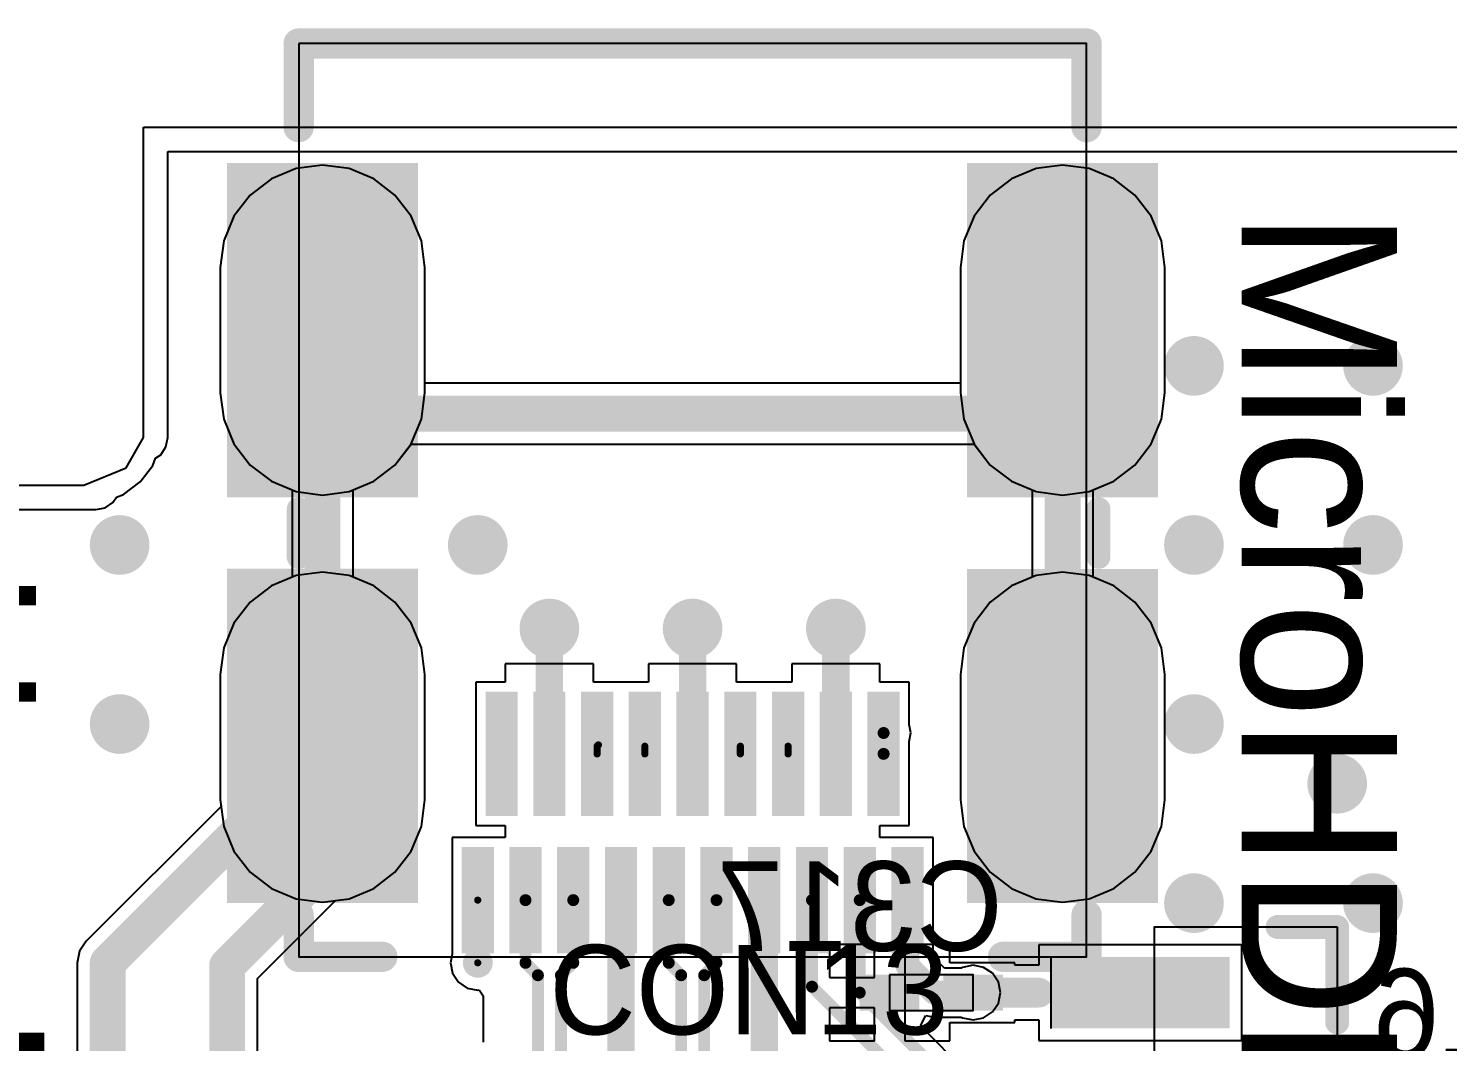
# Model space of a CAD drawing. Header units: millimetres. Extents: x 15 to 122, y 23 to 96.
# Drawn here: x 41.24 to 53.13, y 87.34 to 95.83 of the extents above; entities that cross this region are included whole.
import ezdxf

# ---------------------------------------------------------------- set-up
doc = ezdxf.new("R2010")
doc.units = ezdxf.units.MM
for name, color, linetype in [('Bottom Modules', 3, 'Continuous'), ('BottomLayer', 5, 'Continuous'), ('BottomOverlay', 54, 'Continuous'), ('BottomPaste', 16, 'Continuous'), ('TopLayer', 1, 'Continuous'), ('TopOverlay', 2, 'Continuous'), ('TopPaste', 8, 'Continuous'), ('TopSolder', 216, 'Continuous'), ('Upper Modules', 80, 'Continuous')]:
    doc.layers.add(name, color=color, linetype=linetype)
doc.styles.get("Standard").update_dxf_attribs({"font": 'ARExthalf2.shx', "width": 0.1})

msp = doc.modelspace()

# ---------------------------------------------------------------- linework, layer by layer
at = {"layer": 'Bottom Modules'}
msp.add_line((49.8, 88.05), (49.8, 87.45), dxfattribs=at)
for points in [[(52.2, 88.3), (52.2, 85.3), (50.669, 85.3), (50.669, 88.3)], [(48.45, 87.9), (48.45, 87.6), (49.15, 87.6), (49.15, 87.9)]]:
    msp.add_lwpolyline(points, close=True, dxfattribs=at)
at = {"layer": 'BottomLayer'}
for p, q in [((42.404, 92.4), (42.404, 94.796)), ((42.404, 94.796), (86.496, 94.796)), ((43.478, 94.653), (43.271, 94.567)), ((43.7, 94.682), (43.478, 94.653)), ((43.922, 94.653), (43.7, 94.682)), ((44.129, 94.567), (43.922, 94.653)), ((49.678, 94.653), (49.471, 94.567)), ((49.9, 94.682), (49.678, 94.653)), ((50.122, 94.653), (49.9, 94.682)), ((50.329, 94.567), (50.122, 94.653)), ((43.271, 94.567), (43.094, 94.431)), ((44.306, 94.431), (44.129, 94.567)), ((49.471, 94.567), (49.294, 94.431)), ((50.506, 94.431), (50.329, 94.567)), ((43.094, 94.431), (42.958, 94.254)), ((44.442, 94.254), (44.306, 94.431)), ((49.294, 94.431), (49.158, 94.254)), ((50.642, 94.254), (50.506, 94.431)), ((42.958, 94.254), (42.872, 94.047)), ((44.528, 94.047), (44.442, 94.254)), ((49.158, 94.254), (49.072, 94.047)), ((50.728, 94.047), (50.642, 94.254)), ((42.872, 94.047), (42.843, 93.825)), ((44.557, 93.825), (44.528, 94.047)), ((49.072, 94.047), (49.043, 93.825)), ((50.757, 93.825), (50.728, 94.047)), ((42.843, 93.825), (42.843, 92.775)), ((44.557, 92.855), (44.557, 93.825)), ((49.043, 93.825), (49.043, 92.855)), ((50.757, 92.775), (50.757, 93.825)), ((42.843, 92.775), (42.872, 92.553)), ((49.043, 92.855), (44.557, 92.855)), ((50.728, 92.553), (50.757, 92.775)), ((42.872, 92.553), (42.958, 92.346)), ((50.642, 92.346), (50.728, 92.553)), ((42.388, 92.322), (42.404, 92.4)), ((42.344, 92.256), (42.388, 92.322)), ((42.958, 92.346), (43.094, 92.169)), ((44.306, 92.169), (44.442, 92.345)), ((44.442, 92.345), (49.158, 92.345)), ((49.158, 92.345), (49.294, 92.169)), ((50.506, 92.169), (50.642, 92.346)), ((42.171, 92.029), (42.277, 92.167)), ((42.277, 92.167), (42.301, 92.227)), ((42.301, 92.227), (42.344, 92.256)), ((43.094, 92.169), (43.271, 92.033)), ((44.129, 92.033), (44.306, 92.169)), ((49.294, 92.169), (49.471, 92.033)), ((50.329, 92.033), (50.506, 92.169)), ((42.033, 91.923), (42.171, 92.029)), ((43.271, 92.033), (43.445, 91.961)), ((43.955, 91.961), (44.129, 92.033)), ((49.471, 92.033), (49.645, 91.961)), ((50.155, 91.961), (50.329, 92.033)), ((41.973, 91.899), (42.033, 91.923)), ((43.445, 91.961), (43.445, 91.229)), ((43.955, 91.229), (43.955, 91.961)), ((49.645, 91.961), (49.645, 91.229)), ((50.155, 91.229), (50.155, 91.961)), ((40.7, 91.796), (41.8, 91.796)), ((41.8, 91.796), (41.878, 91.812)), ((41.878, 91.812), (41.944, 91.856)), ((41.944, 91.856), (41.973, 91.899)), ((43.445, 91.229), (43.271, 91.157)), ((44.129, 91.157), (43.955, 91.229)), ((49.645, 91.229), (49.471, 91.157)), ((50.329, 91.157), (50.155, 91.229)), ((43.271, 91.157), (43.094, 91.021)), ((44.306, 91.021), (44.129, 91.157)), ((49.471, 91.157), (49.294, 91.021)), ((50.506, 91.021), (50.329, 91.157)), ((43.094, 91.021), (42.958, 90.844)), ((44.442, 90.844), (44.306, 91.021)), ((49.294, 91.021), (49.158, 90.844)), ((50.642, 90.844), (50.506, 91.021)), ((42.958, 90.844), (42.872, 90.637)), ((44.528, 90.637), (44.442, 90.844)), ((49.158, 90.844), (49.072, 90.637)), ((50.728, 90.637), (50.642, 90.844)), ((42.872, 90.637), (42.843, 90.415)), ((44.557, 90.415), (44.528, 90.637)), ((49.072, 90.637), (49.043, 90.415)), ((50.757, 90.415), (50.728, 90.637)), ((42.843, 90.415), (42.843, 89.365)), ((44.557, 89.365), (44.557, 90.415)), ((49.043, 90.415), (49.043, 89.365)), ((50.757, 89.365), (50.757, 90.415)), ((42.843, 89.365), (42.872, 89.143)), ((44.528, 89.143), (44.557, 89.365)), ((49.043, 89.365), (49.072, 89.143)), ((50.728, 89.143), (50.757, 89.365)), ((42.872, 89.143), (42.958, 88.936)), ((44.442, 88.936), (44.528, 89.143)), ((49.072, 89.143), (49.158, 88.936)), ((50.642, 88.936), (50.728, 89.143)), ((42.958, 88.936), (43.094, 88.759)), ((44.306, 88.759), (44.442, 88.936)), ((49.158, 88.936), (49.294, 88.759)), ((50.506, 88.759), (50.642, 88.936)), ((43.094, 88.759), (43.271, 88.623)), ((44.129, 88.623), (44.306, 88.759)), ((49.294, 88.759), (49.471, 88.623)), ((50.329, 88.623), (50.506, 88.759)), ((43.271, 88.623), (43.478, 88.537)), ((43.922, 88.537), (44.129, 88.623)), ((49.471, 88.623), (49.678, 88.537)), ((50.122, 88.537), (50.329, 88.623)), ((43.478, 88.537), (43.7, 88.508)), ((43.7, 88.508), (43.922, 88.537)), ((49.678, 88.537), (49.9, 88.508)), ((49.9, 88.508), (50.122, 88.537)), ((48.323, 88.154), (47.946, 88.154)), ((47.946, 88.154), (47.946, 87.877)), ((48.323, 87.877), (48.323, 88.154)), ((48.954, 88.154), (48.577, 88.154)), ((48.577, 88.154), (48.577, 87.75)), ((48.954, 88), (48.954, 88.154)), ((51.4, 88.15), (49.7, 88.15)), ((49.7, 88.15), (49.7, 87.979)), ((51.4, 87.35), (51.4, 88.15)), ((49.5, 88), (48.954, 88)), ((49.5, 87.979), (49.5, 88)), ((47.946, 87.877), (48.323, 87.877)), ((49.7, 87.979), (49.5, 87.979)), ((49.7, 87.979), (49.7, 87.979)), ((48.577, 87.75), (48.577, 87.346)), ((48.323, 87.623), (47.946, 87.623)), ((47.946, 87.623), (47.946, 87.346)), ((48.323, 87.346), (48.323, 87.623)), ((49.5, 87.5), (49.5, 87.521)), ((49.5, 87.521), (49.7, 87.521)), ((49.7, 87.521), (49.7, 87.521)), ((49.7, 87.521), (49.7, 87.35)), ((48.954, 87.346), (48.954, 87.5)), ((48.954, 87.5), (49.5, 87.5)), ((47.946, 87.346), (48.323, 87.346)), ((48.577, 87.346), (48.954, 87.346)), ((49.7, 87.35), (51.4, 87.35))]:
    msp.add_line(p, q, dxfattribs=at)
for points, const_width in [([(43.7, 92.775), (43.7, 93.825)], 1.5), ([(49.9, 92.775), (49.9, 93.825)], 1.5), ([(43.7, 92.6), (49.9, 92.6)], 0.3), ([(43.7, 89.89), (43.7, 92.6)], 0.3), ([(49.9, 89.89), (49.9, 92.6)], 0.3), ([(43.7, 89.365), (43.7, 90.415)], 1.5), ([(49.9, 89.365), (49.9, 90.415)], 1.5), ([(43.7, 89.19), (43.7, 89.89)], 0.3), ([(49.9, 89.19), (49.9, 89.89)], 0.3), ([(49.15, 87.75), (49.7, 87.75)], 0.25)]:
    msp.add_lwpolyline(points, dxfattribs=dict(at, const_width=const_width))
for points, const_width in [([(43.325, 93.825, 1), (44.075, 93.825, 1)], 0.75), ([(49.525, 93.825, 1), (50.275, 93.825, 1)], 0.75), ([(43.325, 92.775, 1), (44.075, 92.775, 1)], 0.75), ([(49.525, 92.775, 1), (50.275, 92.775, 1)], 0.75), ([(50.875, 93, 1), (51.125, 93, 1)], 0.25), ([(52.375, 93, 1), (52.625, 93, 1)], 0.25), ([(43.625, 92.6, 1), (43.775, 92.6, 1)], 0.15), ([(43.625, 92.6, 1), (43.775, 92.6, 1)], 0.15), ([(49.825, 92.6, 1), (49.975, 92.6, 1)], 0.15), ([(49.825, 92.6, 1), (49.975, 92.6, 1)], 0.15), ([(41.875, 91.5, 1), (42.125, 91.5, 1)], 0.25), ([(44.875, 91.5, 1), (45.125, 91.5, 1)], 0.25), ([(50.875, 91.5, 1), (51.125, 91.5, 1)], 0.25), ([(52.375, 91.5, 1), (52.625, 91.5, 1)], 0.25), ([(43.325, 90.415, 1), (44.075, 90.415, 1)], 0.75), ([(49.525, 90.415, 1), (50.275, 90.415, 1)], 0.75), ([(45.475, 90.8, 1), (45.725, 90.8, 1)], 0.25), ([(46.675, 90.8, 1), (46.925, 90.8, 1)], 0.25), ([(47.875, 90.8, 1), (48.125, 90.8, 1)], 0.25), ([(41.875, 90, 1), (42.125, 90, 1)], 0.25), ([(50.875, 90, 1), (51.125, 90, 1)], 0.25), ([(43.325, 89.365, 1), (44.075, 89.365, 1)], 0.75), ([(43.625, 89.89, 1), (43.775, 89.89, 1)], 0.15), ([(43.625, 89.89, 1), (43.775, 89.89, 1)], 0.15), ([(49.525, 89.365, 1), (50.275, 89.365, 1)], 0.75), ([(49.825, 89.89, 1), (49.975, 89.89, 1)], 0.15), ([(49.825, 89.89, 1), (49.975, 89.89, 1)], 0.15), ([(52.075, 89.5, 1), (52.325, 89.5, 1)], 0.25), ([(43.625, 89.19, 1), (43.775, 89.19, 1)], 0.15), ([(49.825, 89.19, 1), (49.975, 89.19, 1)], 0.15), ([(50.875, 88.5, 1), (51.125, 88.5, 1)], 0.25), ([(52.375, 88.5, 1), (52.625, 88.5, 1)], 0.25), ([(48.388, 87.75, 1), (48.512, 87.75, 1)], 0.125), ([(49.088, 87.75, 1), (49.212, 87.75, 1)], 0.125), ([(49.638, 87.75, 1), (49.762, 87.75, 1)], 0.125), ([(49.638, 87.75, 1), (49.762, 87.75, 1)], 0.125)]:
    msp.add_lwpolyline(points, format="xyb", close=True, dxfattribs=dict(at, const_width=const_width))
for points in [[(49.8, 88.05), (49.8, 87.45), (51.3, 88.05), (51.3, 87.45)], [(48.7, 87.6), (48.7, 87.9), (48.2, 87.6), (48.2, 87.9)], [(49.4, 87.6), (49.4, 87.9), (48.9, 87.6), (48.9, 87.9)]]:
    msp.add_solid(points, dxfattribs=at)
at = {"layer": 'BottomOverlay', "const_width": 0.2}
for points in [[(51.7, 88.3), (52.2, 88.3)], [(52.2, 87.5), (52.2, 88.3)]]:
    msp.add_lwpolyline(points, dxfattribs=at)
at = {"layer": 'BottomOverlay', "const_width": 0.1}
for points in [[(51.65, 88.3, 1), (51.75, 88.3, 1)], [(52.15, 88.3, 1), (52.25, 88.3, 1)], [(52.15, 88.3, 1), (52.25, 88.3, 1)], [(52.15, 87.5, 1), (52.25, 87.5, 1)]]:
    msp.add_lwpolyline(points, format="xyb", close=True, dxfattribs=at)
at = {"layer": 'BottomPaste'}
for points in [[(49.8, 88.05), (49.8, 87.45), (51.3, 88.05), (51.3, 87.45)], [(49.8, 88.05), (49.8, 87.45), (51.3, 88.05), (51.3, 87.45)], [(48.7, 87.6), (48.7, 87.9), (48.2, 87.6), (48.2, 87.9)], [(48.7, 87.6), (48.7, 87.9), (48.2, 87.6), (48.2, 87.9)], [(49.4, 87.6), (49.4, 87.9), (48.9, 87.6), (48.9, 87.9)], [(49.4, 87.6), (49.4, 87.9), (48.9, 87.6), (48.9, 87.9)]]:
    msp.add_solid(points, dxfattribs=at)
at = {"layer": 'TopLayer'}
for p, q in [((42.404, 92.4), (42.404, 94.796)), ((42.404, 94.796), (86.496, 94.796)), ((43.478, 94.653), (43.271, 94.567)), ((43.7, 94.682), (43.478, 94.653)), ((43.922, 94.653), (43.7, 94.682)), ((44.129, 94.567), (43.922, 94.653)), ((49.678, 94.653), (49.471, 94.567)), ((49.9, 94.682), (49.678, 94.653)), ((50.122, 94.653), (49.9, 94.682)), ((50.329, 94.567), (50.122, 94.653)), ((43.271, 94.567), (43.094, 94.431)), ((44.306, 94.431), (44.129, 94.567)), ((49.471, 94.567), (49.294, 94.431)), ((50.506, 94.431), (50.329, 94.567)), ((43.094, 94.431), (42.958, 94.254)), ((44.442, 94.254), (44.306, 94.431)), ((49.294, 94.431), (49.158, 94.254)), ((50.642, 94.254), (50.506, 94.431)), ((42.958, 94.254), (42.872, 94.047)), ((44.528, 94.047), (44.442, 94.254)), ((49.158, 94.254), (49.072, 94.047)), ((50.728, 94.047), (50.642, 94.254)), ((42.872, 94.047), (42.843, 93.825)), ((44.557, 93.825), (44.528, 94.047)), ((49.072, 94.047), (49.043, 93.825)), ((50.757, 93.825), (50.728, 94.047)), ((42.843, 93.825), (42.843, 92.775)), ((44.557, 92.775), (44.557, 93.825)), ((49.043, 93.825), (49.043, 92.775)), ((50.757, 92.775), (50.757, 93.825)), ((42.843, 92.775), (42.872, 92.553)), ((44.528, 92.553), (44.557, 92.775)), ((49.043, 92.775), (49.072, 92.553)), ((50.728, 92.553), (50.757, 92.775)), ((42.872, 92.553), (42.958, 92.346)), ((44.442, 92.346), (44.528, 92.553)), ((49.072, 92.553), (49.158, 92.346)), ((50.642, 92.346), (50.728, 92.553)), ((42.388, 92.322), (42.404, 92.4)), ((42.344, 92.256), (42.388, 92.322)), ((42.958, 92.346), (43.094, 92.169)), ((44.306, 92.169), (44.442, 92.346)), ((49.158, 92.346), (49.294, 92.169)), ((50.506, 92.169), (50.642, 92.346)), ((42.171, 92.029), (42.277, 92.167)), ((42.277, 92.167), (42.301, 92.227)), ((42.301, 92.227), (42.344, 92.256)), ((43.094, 92.169), (43.271, 92.033)), ((44.129, 92.033), (44.306, 92.169)), ((49.294, 92.169), (49.471, 92.033)), ((50.329, 92.033), (50.506, 92.169)), ((42.033, 91.923), (42.171, 92.029)), ((43.271, 92.033), (43.478, 91.947)), ((43.922, 91.947), (44.129, 92.033)), ((49.471, 92.033), (49.678, 91.947)), ((50.122, 91.947), (50.329, 92.033)), ((41.973, 91.899), (42.033, 91.923)), ((43.478, 91.947), (43.7, 91.918)), ((43.7, 91.918), (43.922, 91.947)), ((49.678, 91.947), (49.9, 91.918)), ((49.9, 91.918), (50.122, 91.947)), ((40.7, 91.796), (41.8, 91.796)), ((41.8, 91.796), (41.878, 91.812)), ((41.878, 91.812), (41.944, 91.856)), ((41.944, 91.856), (41.973, 91.899)), ((43.478, 91.243), (43.271, 91.157)), ((43.7, 91.272), (43.478, 91.243)), ((43.922, 91.243), (43.7, 91.272)), ((44.129, 91.157), (43.922, 91.243)), ((49.678, 91.243), (49.471, 91.157)), ((49.9, 91.272), (49.678, 91.243)), ((50.122, 91.243), (49.9, 91.272)), ((50.329, 91.157), (50.122, 91.243)), ((43.271, 91.157), (43.094, 91.021)), ((44.306, 91.021), (44.129, 91.157)), ((49.471, 91.157), (49.294, 91.021)), ((50.506, 91.021), (50.329, 91.157)), ((43.094, 91.021), (42.958, 90.844)), ((44.442, 90.844), (44.306, 91.021)), ((49.294, 91.021), (49.158, 90.844)), ((50.642, 90.844), (50.506, 91.021)), ((42.958, 90.844), (42.872, 90.637)), ((44.528, 90.637), (44.442, 90.844)), ((49.158, 90.844), (49.072, 90.637)), ((50.728, 90.637), (50.642, 90.844)), ((42.872, 90.637), (42.843, 90.415)), ((44.557, 90.415), (44.528, 90.637)), ((49.072, 90.637), (49.043, 90.415)), ((50.757, 90.415), (50.728, 90.637)), ((45.969, 90.504), (45.231, 90.504)), ((45.231, 90.504), (45.231, 90.35)), ((45.969, 90.35), (45.969, 90.504)), ((47.169, 90.504), (46.431, 90.504)), ((46.431, 90.504), (46.431, 90.35)), ((47.169, 90.35), (47.169, 90.504)), ((48.369, 90.504), (47.631, 90.504)), ((47.631, 90.504), (47.631, 90.35)), ((48.369, 90.35), (48.369, 90.504)), ((42.843, 90.415), (42.843, 89.365)), ((44.557, 89.365), (44.557, 90.415)), ((49.043, 90.415), (49.043, 89.365)), ((50.757, 89.365), (50.757, 90.415)), ((45.231, 90.35), (44.985, 90.35)), ((44.985, 90.35), (44.985, 89.15)), ((46.431, 90.35), (45.969, 90.35)), ((47.631, 90.35), (47.169, 90.35)), ((48.615, 90.35), (48.369, 90.35)), ((48.615, 89.997), (48.615, 90.35)), ((48.629, 89.925), (48.615, 89.997)), ((48.615, 89.853), (48.629, 89.925)), ((48.615, 89.15), (48.615, 89.853)), ((42.85, 89.31), (41.72, 88.18)), ((42.843, 89.365), (42.85, 89.31)), ((44.528, 89.143), (44.557, 89.365)), ((49.043, 89.365), (49.072, 89.143)), ((50.728, 89.143), (50.757, 89.365)), ((44.442, 88.936), (44.528, 89.143)), ((44.985, 89.15), (45.231, 89.15)), ((45.231, 89.15), (45.231, 89.05)), ((48.369, 89.05), (48.369, 89.15)), ((48.369, 89.15), (48.615, 89.15)), ((49.072, 89.143), (49.158, 88.936)), ((50.642, 88.936), (50.728, 89.143)), ((44.306, 88.759), (44.442, 88.936)), ((45.231, 89.05), (44.785, 89.05)), ((44.785, 89.05), (44.785, 88.072)), ((48.815, 89.05), (48.369, 89.05)), ((48.815, 88.048), (48.815, 89.05)), ((49.158, 88.936), (49.294, 88.759)), ((50.506, 88.759), (50.642, 88.936)), ((44.129, 88.623), (44.306, 88.759)), ((49.294, 88.759), (49.471, 88.623)), ((50.329, 88.623), (50.506, 88.759)), ((43.922, 88.537), (44.129, 88.623)), ((49.471, 88.623), (49.678, 88.537)), ((50.122, 88.537), (50.329, 88.623)), ((43.155, 87.869), (43.807, 88.522)), ((43.807, 88.522), (43.922, 88.537)), ((49.678, 88.537), (49.9, 88.508)), ((49.9, 88.508), (50.122, 88.537)), ((41.72, 88.18), (41.665, 88.098)), ((41.665, 88.098), (41.645, 88)), ((41.645, 88), (41.645, 85.8)), ((44.785, 88.072), (44.771, 88)), ((44.771, 88), (44.788, 87.912)), ((48.909, 87.954), (48.815, 88.048)), ((43.155, 85.8), (43.155, 87.869)), ((44.788, 87.912), (44.838, 87.838)), ((49.05, 87.954), (48.909, 87.954)), ((49.062, 87.962), (49.05, 87.954)), ((49.15, 87.979), (49.062, 87.962)), ((49.238, 87.962), (49.15, 87.979)), ((49.312, 87.912), (49.238, 87.962)), ((49.362, 87.838), (49.312, 87.912)), ((44.838, 87.838), (44.912, 87.788)), ((44.912, 87.788), (45, 87.771)), ((45, 87.771), (45.011, 87.773)), ((45.011, 87.773), (45.045, 87.722)), ((49.379, 87.75), (49.362, 87.838)), ((49.362, 87.662), (49.379, 87.75)), ((45.045, 87.722), (45.045, 87.334)), ((49.312, 87.588), (49.362, 87.662)), ((48.708, 87.472), (48.755, 87.56)), ((48.755, 87.56), (48.825, 87.546)), ((48.825, 87.546), (48.825, 87.546)), ((48.825, 87.546), (49.05, 87.546)), ((49.05, 87.546), (49.062, 87.538)), ((49.062, 87.538), (49.15, 87.521)), ((49.15, 87.521), (49.238, 87.538)), ((49.238, 87.538), (49.312, 87.588)), ((49.092, 87.087), (48.708, 87.472))]:
    msp.add_line(p, q, dxfattribs=at)
for points, const_width in [([(43.7, 92.775), (43.7, 93.825)], 1.5), ([(49.9, 92.775), (49.9, 93.825)], 1.5), ([(43.7, 89.365), (43.7, 90.415)], 1.5), ([(49.9, 89.365), (49.9, 90.415)], 1.5), ([(45.6, 89.75), (45.6, 90.8)], 0.23), ([(46.8, 89.75), (46.8, 90.8)], 0.23), ([(48, 89.75), (48, 90.8)], 0.23), ([(48.4, 89.75), (48.4, 89.925)], 0.1), ([(46, 89.814), (46.011, 89.825)], 0.06), ([(46, 89.8), (46, 89.814)], 0.06), ([(46, 89.814), (46, 89.814)], 0.06), ([(46, 89.8), (46, 89.814)], 0.06), ([(46, 89.75), (46, 89.8)], 0.06), ([(46.4, 89.8), (46.4, 89.814)], 0.06), ([(46.4, 89.75), (46.4, 89.8)], 0.06), ([(47.2, 89.8), (47.2, 89.814)], 0.06), ([(47.2, 89.75), (47.2, 89.8)], 0.06), ([(47.6, 89.8), (47.6, 89.814)], 0.06), ([(47.6, 89.75), (47.6, 89.8)], 0.06), ([(41.9, 88), (43.09, 89.19)], 0.3), ([(43.09, 89.19), (43.7, 89.19)], 0.3), ([(43.7, 88.775), (43.7, 89.19)], 0.3), ([(42.9, 87.975), (43.7, 88.775)], 0.3), ([(46.2, 86.75), (46.2, 88.525)], 0.23), ([(47.4, 86.975), (47.4, 88.525)], 0.23), ([(48.6, 87.975), (48.6, 88.525)], 0.2), ([(45, 88), (45, 88.525)], 0.06), ([(45.4, 88), (45.4, 88.525)], 0.1), ([(45.8, 88), (45.8, 88.525)], 0.1), ([(46.6, 88), (46.6, 88.525)], 0.1), ([(47, 88), (47, 88.525)], 0.1), ([(47.8, 87.8), (47.8, 88.525)], 0.1), ([(48.2, 87.75), (48.2, 88.525)], 0.1), ([(41.9, 85.4), (41.9, 88)], 0.3), ([(42.9, 85.4), (42.9, 87.975)], 0.3), ([(45.4, 88), (45.504, 87.896)], 0.1), ([(45.697, 87.896), (45.8, 88)], 0.1), ([(46.6, 88), (46.704, 87.896)], 0.1), ([(46.897, 87.896), (47, 88)], 0.1), ([(48.6, 87.975), (48.825, 87.75)], 0.2), ([(45.504, 87.004), (45.504, 87.896)], 0.1), ([(45.697, 86.897), (45.697, 87.896)], 0.1), ([(46.704, 86.747), (46.704, 87.896)], 0.1), ([(46.897, 86.826), (46.897, 87.896)], 0.1), ([(47.8, 87.8), (48.85, 86.75)], 0.1), ([(48.2, 87.75), (49.025, 86.925)], 0.1), ([(48.825, 87.75), (49.15, 87.75)], 0.2)]:
    msp.add_lwpolyline(points, dxfattribs=dict(at, const_width=const_width))
for points, const_width in [([(43.325, 93.825, 1), (44.075, 93.825, 1)], 0.75), ([(49.525, 93.825, 1), (50.275, 93.825, 1)], 0.75), ([(43.325, 92.775, 1), (44.075, 92.775, 1)], 0.75), ([(49.525, 92.775, 1), (50.275, 92.775, 1)], 0.75), ([(50.875, 93, 1), (51.125, 93, 1)], 0.25), ([(52.375, 93, 1), (52.625, 93, 1)], 0.25), ([(41.875, 91.5, 1), (42.125, 91.5, 1)], 0.25), ([(44.875, 91.5, 1), (45.125, 91.5, 1)], 0.25), ([(50.875, 91.5, 1), (51.125, 91.5, 1)], 0.25), ([(52.375, 91.5, 1), (52.625, 91.5, 1)], 0.25), ([(43.325, 90.415, 1), (44.075, 90.415, 1)], 0.75), ([(49.525, 90.415, 1), (50.275, 90.415, 1)], 0.75), ([(45.475, 90.8, 1), (45.725, 90.8, 1)], 0.25), ([(46.675, 90.8, 1), (46.925, 90.8, 1)], 0.25), ([(47.875, 90.8, 1), (48.125, 90.8, 1)], 0.25), ([(45.542, 90.8, 1), (45.658, 90.8, 1)], 0.115), ([(46.742, 90.8, 1), (46.858, 90.8, 1)], 0.115), ([(47.943, 90.8, 1), (48.058, 90.8, 1)], 0.115), ([(41.875, 90, 1), (42.125, 90, 1)], 0.25), ([(50.875, 90, 1), (51.125, 90, 1)], 0.25), ([(43.325, 89.365, 1), (44.075, 89.365, 1)], 0.75), ([(48.338, 89.925, 1), (48.462, 89.925, 1)], 0.125), ([(49.525, 89.365, 1), (50.275, 89.365, 1)], 0.75), ([(45.938, 89.8, 1), (46.063, 89.8, 1)], 0.125), ([(46.338, 89.8, 1), (46.463, 89.8, 1)], 0.125), ([(47.138, 89.8, 1), (47.262, 89.8, 1)], 0.125), ([(47.538, 89.8, 1), (47.663, 89.8, 1)], 0.125), ([(48.375, 89.925, 1), (48.425, 89.925, 1)], 0.05), ([(45.542, 89.75, 1), (45.658, 89.75, 1)], 0.115), ([(45.985, 89.814, 1), (46.015, 89.814, 1)], 0.03), ([(45.985, 89.814, 1), (46.015, 89.814, 1)], 0.03), ([(45.985, 89.814, 1), (46.015, 89.814, 1)], 0.03), ([(45.985, 89.814, 1), (46.015, 89.814, 1)], 0.03), ([(45.985, 89.814, 1), (46.015, 89.814, 1)], 0.03), ([(45.985, 89.8, 1), (46.015, 89.8, 1)], 0.03), ([(45.985, 89.8, 1), (46.015, 89.8, 1)], 0.03), ([(45.985, 89.8, 1), (46.015, 89.8, 1)], 0.03), ([(45.985, 89.75, 1), (46.015, 89.75, 1)], 0.03), ([(45.996, 89.825, 1), (46.026, 89.825, 1)], 0.03), ([(46.385, 89.814, 1), (46.415, 89.814, 1)], 0.03), ([(46.385, 89.8, 1), (46.415, 89.8, 1)], 0.03), ([(46.385, 89.8, 1), (46.415, 89.8, 1)], 0.03), ([(46.385, 89.75, 1), (46.415, 89.75, 1)], 0.03), ([(46.742, 89.75, 1), (46.858, 89.75, 1)], 0.115), ([(47.185, 89.814, 1), (47.215, 89.814, 1)], 0.03), ([(47.185, 89.8, 1), (47.215, 89.8, 1)], 0.03), ([(47.185, 89.8, 1), (47.215, 89.8, 1)], 0.03), ([(47.185, 89.75, 1), (47.215, 89.75, 1)], 0.03), ([(47.585, 89.814, 1), (47.615, 89.814, 1)], 0.03), ([(47.585, 89.8, 1), (47.615, 89.8, 1)], 0.03), ([(47.585, 89.8, 1), (47.615, 89.8, 1)], 0.03), ([(47.585, 89.75, 1), (47.615, 89.75, 1)], 0.03), ([(47.943, 89.75, 1), (48.058, 89.75, 1)], 0.115), ([(48.375, 89.75, 1), (48.425, 89.75, 1)], 0.05), ([(52.075, 89.5, 1), (52.325, 89.5, 1)], 0.25), ([(43.015, 89.19, 1), (43.165, 89.19, 1)], 0.15), ([(43.015, 89.19, 1), (43.165, 89.19, 1)], 0.15), ([(43.625, 89.19, 1), (43.775, 89.19, 1)], 0.15), ([(43.625, 89.19, 1), (43.775, 89.19, 1)], 0.15), ([(43.625, 88.775, 1), (43.775, 88.775, 1)], 0.15), ([(43.625, 88.775, 1), (43.775, 88.775, 1)], 0.15), ([(50.875, 88.5, 1), (51.125, 88.5, 1)], 0.25), ([(52.375, 88.5, 1), (52.625, 88.5, 1)], 0.25), ([(46.143, 88.525, 1), (46.258, 88.525, 1)], 0.115), ([(47.343, 88.525, 1), (47.458, 88.525, 1)], 0.115), ([(48.55, 88.525, 1), (48.65, 88.525, 1)], 0.1), ([(44.985, 88.525, 1), (45.015, 88.525, 1)], 0.03), ([(45.375, 88.525, 1), (45.425, 88.525, 1)], 0.05), ([(45.775, 88.525, 1), (45.825, 88.525, 1)], 0.05), ([(46.575, 88.525, 1), (46.625, 88.525, 1)], 0.05), ([(46.975, 88.525, 1), (47.025, 88.525, 1)], 0.05), ([(47.775, 88.525, 1), (47.825, 88.525, 1)], 0.05), ([(48.175, 88.525, 1), (48.225, 88.525, 1)], 0.05), ([(41.825, 88, 1), (41.975, 88, 1)], 0.15), ([(41.825, 88, 1), (41.975, 88, 1)], 0.15), ([(42.825, 87.975, 1), (42.975, 87.975, 1)], 0.15), ([(42.825, 87.975, 1), (42.975, 87.975, 1)], 0.15), ([(44.938, 88, 1), (45.063, 88, 1)], 0.125), ([(44.985, 88, 1), (45.015, 88, 1)], 0.03), ([(45.375, 88, 1), (45.425, 88, 1)], 0.05), ([(45.375, 88, 1), (45.425, 88, 1)], 0.05), ([(45.775, 88, 1), (45.825, 88, 1)], 0.05), ([(45.775, 88, 1), (45.825, 88, 1)], 0.05), ([(46.575, 88, 1), (46.625, 88, 1)], 0.05), ([(46.575, 88, 1), (46.625, 88, 1)], 0.05), ([(46.975, 88, 1), (47.025, 88, 1)], 0.05), ([(46.975, 88, 1), (47.025, 88, 1)], 0.05), ([(48.55, 87.975, 1), (48.65, 87.975, 1)], 0.1), ([(48.55, 87.975, 1), (48.65, 87.975, 1)], 0.1), ([(45.479, 87.896, 1), (45.529, 87.896, 1)], 0.05), ([(45.479, 87.896, 1), (45.529, 87.896, 1)], 0.05), ([(45.672, 87.896, 1), (45.722, 87.896, 1)], 0.05), ([(45.672, 87.896, 1), (45.722, 87.896, 1)], 0.05), ([(46.679, 87.896, 1), (46.729, 87.896, 1)], 0.05), ([(46.679, 87.896, 1), (46.729, 87.896, 1)], 0.05), ([(46.872, 87.896, 1), (46.922, 87.896, 1)], 0.05), ([(46.872, 87.896, 1), (46.922, 87.896, 1)], 0.05), ([(49.088, 87.75, 1), (49.212, 87.75, 1)], 0.125), ([(47.775, 87.8, 1), (47.825, 87.8, 1)], 0.05), ([(47.775, 87.8, 1), (47.825, 87.8, 1)], 0.05), ([(48.175, 87.75, 1), (48.225, 87.75, 1)], 0.05), ([(48.175, 87.75, 1), (48.225, 87.75, 1)], 0.05), ([(48.775, 87.75, 1), (48.875, 87.75, 1)], 0.1), ([(48.775, 87.75, 1), (48.875, 87.75, 1)], 0.1), ([(49.1, 87.75, 1), (49.2, 87.75, 1)], 0.1)]:
    msp.add_lwpolyline(points, format="xyb", close=True, dxfattribs=dict(at, const_width=const_width))
for points in [[(45.085, 89.25), (45.315, 89.25), (45.085, 90.25), (45.315, 90.25)], [(45.485, 89.25), (45.715, 89.25), (45.485, 90.25), (45.715, 90.25)], [(45.885, 89.25), (46.115, 89.25), (45.885, 90.25), (46.115, 90.25)], [(46.285, 89.25), (46.515, 89.25), (46.285, 90.25), (46.515, 90.25)], [(46.685, 89.25), (46.915, 89.25), (46.685, 90.25), (46.915, 90.25)], [(47.085, 89.25), (47.315, 89.25), (47.085, 90.25), (47.315, 90.25)], [(47.485, 89.25), (47.715, 89.25), (47.485, 90.25), (47.715, 90.25)], [(47.885, 89.25), (48.115, 89.25), (47.885, 90.25), (48.115, 90.25)], [(48.285, 89.25), (48.515, 89.25), (48.285, 90.25), (48.515, 90.25)], [(44.885, 88.1), (45.115, 88.1), (44.885, 88.95), (45.115, 88.95)], [(45.285, 88.1), (45.515, 88.1), (45.285, 88.95), (45.515, 88.95)], [(45.685, 88.1), (45.915, 88.1), (45.685, 88.95), (45.915, 88.95)], [(46.085, 88.1), (46.315, 88.1), (46.085, 88.95), (46.315, 88.95)], [(46.485, 88.1), (46.715, 88.1), (46.485, 88.95), (46.715, 88.95)], [(46.885, 88.1), (47.115, 88.1), (46.885, 88.95), (47.115, 88.95)], [(47.285, 88.1), (47.515, 88.1), (47.285, 88.95), (47.515, 88.95)], [(47.685, 88.1), (47.915, 88.1), (47.685, 88.95), (47.915, 88.95)], [(48.085, 88.1), (48.315, 88.1), (48.085, 88.95), (48.315, 88.95)], [(48.485, 88.1), (48.715, 88.1), (48.485, 88.95), (48.715, 88.95)]]:
    msp.add_solid(points, dxfattribs=at)
at = {"layer": 'TopOverlay'}
for points, const_width in [([(43.5, 95), (43.5, 95.7)], 0.254), ([(43.5, 95.7), (50.1, 95.7)], 0.254), ([(50.1, 95), (50.1, 95.7)], 0.254), ([(43.5, 91.4), (43.5, 91.8)], 0.2), ([(50.2, 91.4), (50.2, 91.8)], 0.2), ([(43.5, 88.05), (43.5, 88.4)], 0.254), ([(50.1, 88.05), (50.1, 88.4)], 0.254), ([(43.5, 88.05), (44.2, 88.05)], 0.254), ([(49.4, 88.05), (50.1, 88.05)], 0.254)]:
    msp.add_lwpolyline(points, dxfattribs=dict(at, const_width=const_width))
for points, const_width in [([(43.436, 95.7, 1), (43.563, 95.7, 1)], 0.127), ([(43.436, 95.7, 1), (43.563, 95.7, 1)], 0.127), ([(50.037, 95.7, 1), (50.164, 95.7, 1)], 0.127), ([(50.037, 95.7, 1), (50.164, 95.7, 1)], 0.127), ([(43.436, 95, 1), (43.563, 95, 1)], 0.127), ([(50.037, 95, 1), (50.164, 95, 1)], 0.127), ([(43.45, 91.8, 1), (43.55, 91.8, 1)], 0.1), ([(50.15, 91.8, 1), (50.25, 91.8, 1)], 0.1), ([(43.45, 91.4, 1), (43.55, 91.4, 1)], 0.1), ([(50.15, 91.4, 1), (50.25, 91.4, 1)], 0.1), ([(43.436, 88.4, 1), (43.563, 88.4, 1)], 0.127), ([(50.037, 88.4, 1), (50.164, 88.4, 1)], 0.127), ([(43.436, 88.05, 1), (43.563, 88.05, 1)], 0.127), ([(43.436, 88.05, 1), (43.563, 88.05, 1)], 0.127), ([(44.137, 88.05, 1), (44.264, 88.05, 1)], 0.127), ([(49.337, 88.05, 1), (49.464, 88.05, 1)], 0.127), ([(50.037, 88.05, 1), (50.164, 88.05, 1)], 0.127), ([(50.037, 88.05, 1), (50.164, 88.05, 1)], 0.127)]:
    msp.add_lwpolyline(points, format="xyb", close=True, dxfattribs=dict(at, const_width=const_width))
at = {"layer": 'TopPaste'}
for points in [[(44.5, 94.7), (42.9, 94.7), (44.5, 91.9), (42.9, 91.9)], [(50.7, 94.7), (49.1, 94.7), (50.7, 91.9), (49.1, 91.9)], [(44.5, 91.301), (42.9, 91.301), (44.5, 88.501), (42.9, 88.501)], [(50.7, 91.3), (49.1, 91.3), (50.7, 88.5), (49.1, 88.5)], [(45.085, 89.25), (45.315, 89.25), (45.085, 90.25), (45.315, 90.25)], [(45.085, 89.25), (45.315, 89.25), (45.085, 90.25), (45.315, 90.25)], [(45.485, 89.25), (45.715, 89.25), (45.485, 90.25), (45.715, 90.25)], [(45.485, 89.25), (45.715, 89.25), (45.485, 90.25), (45.715, 90.25)], [(45.885, 89.25), (46.115, 89.25), (45.885, 90.25), (46.115, 90.25)], [(45.885, 89.25), (46.115, 89.25), (45.885, 90.25), (46.115, 90.25)], [(46.285, 89.25), (46.515, 89.25), (46.285, 90.25), (46.515, 90.25)], [(46.285, 89.25), (46.515, 89.25), (46.285, 90.25), (46.515, 90.25)], [(46.685, 89.25), (46.915, 89.25), (46.685, 90.25), (46.915, 90.25)], [(46.685, 89.25), (46.915, 89.25), (46.685, 90.25), (46.915, 90.25)], [(47.085, 89.25), (47.315, 89.25), (47.085, 90.25), (47.315, 90.25)], [(47.085, 89.25), (47.315, 89.25), (47.085, 90.25), (47.315, 90.25)], [(47.485, 89.25), (47.715, 89.25), (47.485, 90.25), (47.715, 90.25)], [(47.485, 89.25), (47.715, 89.25), (47.485, 90.25), (47.715, 90.25)], [(47.885, 89.25), (48.115, 89.25), (47.885, 90.25), (48.115, 90.25)], [(47.885, 89.25), (48.115, 89.25), (47.885, 90.25), (48.115, 90.25)], [(48.285, 89.25), (48.515, 89.25), (48.285, 90.25), (48.515, 90.25)], [(48.285, 89.25), (48.515, 89.25), (48.285, 90.25), (48.515, 90.25)], [(44.885, 88.1), (45.115, 88.1), (44.885, 88.95), (45.115, 88.95)], [(44.885, 88.1), (45.115, 88.1), (44.885, 88.95), (45.115, 88.95)], [(45.285, 88.1), (45.515, 88.1), (45.285, 88.95), (45.515, 88.95)], [(45.285, 88.1), (45.515, 88.1), (45.285, 88.95), (45.515, 88.95)], [(45.685, 88.1), (45.915, 88.1), (45.685, 88.95), (45.915, 88.95)], [(45.685, 88.1), (45.915, 88.1), (45.685, 88.95), (45.915, 88.95)], [(46.085, 88.1), (46.315, 88.1), (46.085, 88.95), (46.315, 88.95)], [(46.085, 88.1), (46.315, 88.1), (46.085, 88.95), (46.315, 88.95)], [(46.485, 88.1), (46.715, 88.1), (46.485, 88.95), (46.715, 88.95)], [(46.485, 88.1), (46.715, 88.1), (46.485, 88.95), (46.715, 88.95)], [(46.885, 88.1), (47.115, 88.1), (46.885, 88.95), (47.115, 88.95)], [(46.885, 88.1), (47.115, 88.1), (46.885, 88.95), (47.115, 88.95)], [(47.285, 88.1), (47.515, 88.1), (47.285, 88.95), (47.515, 88.95)], [(47.285, 88.1), (47.515, 88.1), (47.285, 88.95), (47.515, 88.95)], [(47.685, 88.1), (47.915, 88.1), (47.685, 88.95), (47.915, 88.95)], [(47.685, 88.1), (47.915, 88.1), (47.685, 88.95), (47.915, 88.95)], [(48.085, 88.1), (48.315, 88.1), (48.085, 88.95), (48.315, 88.95)], [(48.085, 88.1), (48.315, 88.1), (48.085, 88.95), (48.315, 88.95)], [(48.485, 88.1), (48.715, 88.1), (48.485, 88.95), (48.715, 88.95)], [(48.485, 88.1), (48.715, 88.1), (48.485, 88.95), (48.715, 88.95)]]:
    msp.add_solid(points, dxfattribs=at)
at = {"layer": 'TopSolder', "const_width": 1.6}
for points in [[(43.7, 92.775), (43.7, 93.825)], [(43.7, 92.775), (43.7, 93.825)], [(49.9, 92.775), (49.9, 93.825)], [(49.9, 92.775), (49.9, 93.825)], [(43.7, 89.365), (43.7, 90.415)], [(43.7, 89.365), (43.7, 90.415)], [(49.9, 89.365), (49.9, 90.415)], [(49.9, 89.365), (49.9, 90.415)]]:
    msp.add_lwpolyline(points, dxfattribs=at)
at = {"layer": 'TopSolder', "const_width": 0.8}
for points in [[(43.3, 93.825, 1), (44.1, 93.825, 1)], [(43.3, 93.825, 1), (44.1, 93.825, 1)], [(49.5, 93.825, 1), (50.3, 93.825, 1)], [(49.5, 93.825, 1), (50.3, 93.825, 1)], [(43.3, 92.775, 1), (44.1, 92.775, 1)], [(43.3, 92.775, 1), (44.1, 92.775, 1)], [(49.5, 92.775, 1), (50.3, 92.775, 1)], [(49.5, 92.775, 1), (50.3, 92.775, 1)], [(43.3, 90.415, 1), (44.1, 90.415, 1)], [(43.3, 90.415, 1), (44.1, 90.415, 1)], [(49.5, 90.415, 1), (50.3, 90.415, 1)], [(49.5, 90.415, 1), (50.3, 90.415, 1)], [(43.3, 89.365, 1), (44.1, 89.365, 1)], [(43.3, 89.365, 1), (44.1, 89.365, 1)], [(49.5, 89.365, 1), (50.3, 89.365, 1)], [(49.5, 89.365, 1), (50.3, 89.365, 1)]]:
    msp.add_lwpolyline(points, format="xyb", close=True, dxfattribs=at)
at = {"layer": 'TopSolder'}
for points in [[(45.065, 89.23), (45.335, 89.23), (45.065, 90.27), (45.335, 90.27)], [(45.065, 89.23), (45.335, 89.23), (45.065, 90.27), (45.335, 90.27)], [(45.465, 89.23), (45.735, 89.23), (45.465, 90.27), (45.735, 90.27)], [(45.465, 89.23), (45.735, 89.23), (45.465, 90.27), (45.735, 90.27)], [(45.865, 89.23), (46.135, 89.23), (45.865, 90.27), (46.135, 90.27)], [(45.865, 89.23), (46.135, 89.23), (45.865, 90.27), (46.135, 90.27)], [(46.265, 89.23), (46.535, 89.23), (46.265, 90.27), (46.535, 90.27)], [(46.265, 89.23), (46.535, 89.23), (46.265, 90.27), (46.535, 90.27)], [(46.665, 89.23), (46.935, 89.23), (46.665, 90.27), (46.935, 90.27)], [(46.665, 89.23), (46.935, 89.23), (46.665, 90.27), (46.935, 90.27)], [(47.065, 89.23), (47.335, 89.23), (47.065, 90.27), (47.335, 90.27)], [(47.065, 89.23), (47.335, 89.23), (47.065, 90.27), (47.335, 90.27)], [(47.465, 89.23), (47.735, 89.23), (47.465, 90.27), (47.735, 90.27)], [(47.465, 89.23), (47.735, 89.23), (47.465, 90.27), (47.735, 90.27)], [(47.865, 89.23), (48.135, 89.23), (47.865, 90.27), (48.135, 90.27)], [(47.865, 89.23), (48.135, 89.23), (47.865, 90.27), (48.135, 90.27)], [(48.265, 89.23), (48.535, 89.23), (48.265, 90.27), (48.535, 90.27)], [(48.265, 89.23), (48.535, 89.23), (48.265, 90.27), (48.535, 90.27)], [(44.865, 88.08), (45.135, 88.08), (44.865, 88.97), (45.135, 88.97)], [(44.865, 88.08), (45.135, 88.08), (44.865, 88.97), (45.135, 88.97)], [(45.265, 88.08), (45.535, 88.08), (45.265, 88.97), (45.535, 88.97)], [(45.265, 88.08), (45.535, 88.08), (45.265, 88.97), (45.535, 88.97)], [(45.665, 88.08), (45.935, 88.08), (45.665, 88.97), (45.935, 88.97)], [(45.665, 88.08), (45.935, 88.08), (45.665, 88.97), (45.935, 88.97)], [(46.065, 88.08), (46.335, 88.08), (46.065, 88.97), (46.335, 88.97)], [(46.065, 88.08), (46.335, 88.08), (46.065, 88.97), (46.335, 88.97)], [(46.465, 88.08), (46.735, 88.08), (46.465, 88.97), (46.735, 88.97)], [(46.465, 88.08), (46.735, 88.08), (46.465, 88.97), (46.735, 88.97)], [(46.865, 88.08), (47.135, 88.08), (46.865, 88.97), (47.135, 88.97)], [(46.865, 88.08), (47.135, 88.08), (46.865, 88.97), (47.135, 88.97)], [(47.265, 88.08), (47.535, 88.08), (47.265, 88.97), (47.535, 88.97)], [(47.265, 88.08), (47.535, 88.08), (47.265, 88.97), (47.535, 88.97)], [(47.665, 88.08), (47.935, 88.08), (47.665, 88.97), (47.935, 88.97)], [(47.665, 88.08), (47.935, 88.08), (47.665, 88.97), (47.935, 88.97)], [(48.065, 88.08), (48.335, 88.08), (48.065, 88.97), (48.335, 88.97)], [(48.065, 88.08), (48.335, 88.08), (48.065, 88.97), (48.335, 88.97)], [(48.465, 88.08), (48.735, 88.08), (48.465, 88.97), (48.735, 88.97)], [(48.465, 88.08), (48.735, 88.08), (48.465, 88.97), (48.735, 88.97)]]:
    msp.add_solid(points, dxfattribs=at)
at = {"layer": 'Upper Modules'}
for p, q in [((42.2, 92.4), (42.2, 95)), ((42.2, 95), (86.7, 95)), ((42.054, 92.146), (42.2, 92.4)), ((41.7, 92), (42.054, 92.146)), ((40.7, 92), (41.7, 92))]:
    msp.add_line(p, q, dxfattribs=at)
msp.add_lwpolyline([(43.5, 95.7), (43.5, 88.05), (50.1, 88.05), (50.1, 95.7)], close=True, dxfattribs=at)

# ---------------------------------------------------------------- texts
at = {"layer": 'BottomOverlay', "text_generation_flag": 2}
for s, p in [('C317', (49.4, 88.1)), ('C316', (54.9, 87.2))]:
    msp.add_text(s, height=0.75, rotation=360, dxfattribs=at).set_placement(p)
at = {"layer": 'TopOverlay'}
for s, height, rotation, p in [('MicroHDMI', 1.3, 270, (51.4, 94.3)), ('Headphone', 1.3, 270, (40, 91.3)), ('CON13', 0.75, 360, (45.6, 87.4))]:
    msp.add_text(s, height=height, rotation=rotation, dxfattribs=at).set_placement(p)

doc.saveas('drawing.dxf')
